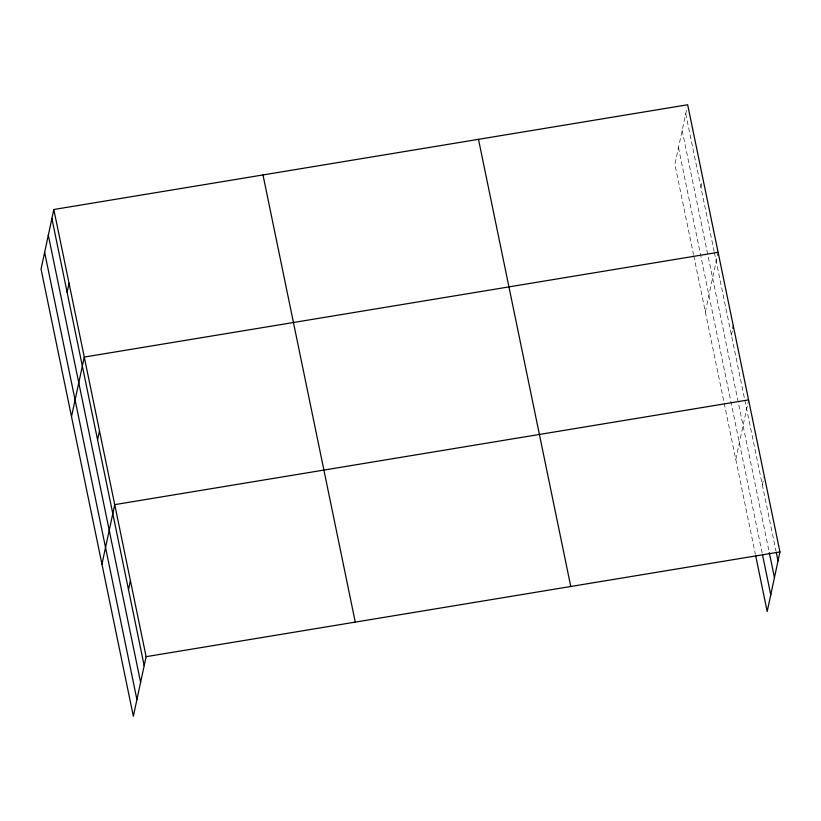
<?xml version="1.0" encoding="UTF-8"?>
<svg xmlns="http://www.w3.org/2000/svg" width="821" height="821" viewBox="0 0 821 821"><rect width="100%" height="100%" fill="white"/><g stroke="black" fill="none" stroke-linecap="round" stroke-linejoin="round"><path stroke-width="0.62" stroke-dasharray="4.11 3.08" d="M686.459 110.383L674.893 164.323L693.478 254.366M700.96 187.537L701.924 183.042M705.342 311.888L717.872 253.453M731.419 335.101L732.866 328.359M735.801 459.452L748.331 401.017M762.329 484.903L764.023 477.032M685.73 113.75L714.126 251.318M714.383 252.56L744.575 398.883M744.842 400.135L775.968 550.953M682.159 130.436L769.298 552.687M678.464 147.636L762.268 553.682M693.735 255.618L723.927 401.931M724.184 403.183L755.351 554.165"/><path stroke-width="1.23" d="M53.817 209.509L41.05 269.072L133.341 716.24L146.107 656.677L53.817 209.509L687.659 104.76L779.95 551.928L767.183 611.491L755.607 555.417M67.117 292.286L69.046 283.286M71.509 416.637L84.276 357.073L718.118 252.324M97.576 439.851L99.505 430.851M101.958 564.201L114.735 504.638L748.567 399.889M128.497 589.652L130.416 580.652M732.866 328.359L733.348 326.111M146.107 656.677L779.95 551.928M776.225 552.194L778.021 560.928M769.298 552.687L774.449 577.615M762.524 554.924L770.755 594.804M478.489 139.324L570.78 586.492M262.987 174.935L355.277 622.113M51.887 218.499L144.178 665.667M48.316 235.186L140.607 682.354M44.632 252.386L136.912 699.554"/></g></svg>
